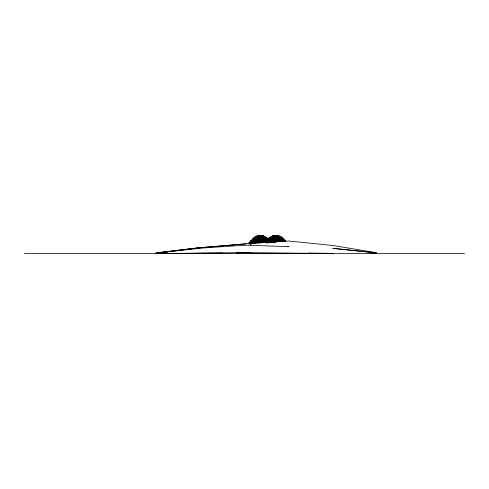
<?xml version="1.0" encoding="UTF-8"?>
<svg xmlns="http://www.w3.org/2000/svg" width="489" height="489" viewBox="0 0 489 489"><rect width="100%" height="100%" fill="white"/><g stroke="black" fill="none" stroke-linecap="round" stroke-linejoin="round"><path stroke-width="0.73" d="M252.734 238.987L252.77 239.433L252.293 239.433C253.161 237.837 252.679 243.033 252.776 243.583M255.955 236.945C255.307 236.163 256.939 236.163 256.291 236.945M258.73 235.936L258.724 235.49M259.482 235.777L259.952 235.777C259.928 234.818 259.201 235.551 259.47 236.163M262.33 235.936L262.318 235.49M264.702 236.81C264.781 235.863 263.974 236.578 264.268 237.202M268.296 239.433L268.247 238.987L268.278 239.433C268.675 238.779 267.349 238.821 267.807 239.433L268.345 239.433L268.357 238.987M270.649 237.52L270.637 237.073M271.389 237.202C271.004 236.444 272.19 235.906 271.805 236.945M274.243 235.936L274.231 235.49M283.809 239.433C284.262 238.803 282.905 238.821 283.382 239.433L283.858 239.433L283.871 238.987M285.026 240.643L285.02 240.191M251.664 240.319L251.095 240.643C250.637 239.757 252.544 240.49 251.004 240.319M254.91 243.174L255.234 243.174C256.12 236.053 253.718 235.649 254.641 243.051L254.054 243.314C255.032 240.582 253.235 235.264 253.485 240.288M255.258 237.196L254.69 237.52C254.231 236.639 256.132 237.367 254.598 237.196M256.328 236.364L256.364 236.81L255.888 236.81M257.569 241.921C257.581 241.266 257.911 234.353 257.153 236.401M258.852 235.612L258.284 235.936C257.825 235.056 259.726 235.784 258.186 235.612M259.952 235.777L259.971 235.325M261.248 235.453L260.68 235.777C260.227 234.891 262.128 235.625 260.588 235.453L260.729 235.777M262.446 235.612L261.878 235.936C261.426 235.056 263.327 235.784 261.786 235.612M263.07 236.658C263.699 233.858 263.858 240.582 263.559 241.169M264.683 236.945L264.769 236.364M266.04 237.196L265.472 237.52C265.014 236.639 266.921 237.367 265.38 237.196M267.11 237.947L266.67 238.394C267.575 236.804 267.025 241.994 267.092 242.532M267.177 240.319L266.609 240.643C266.15 239.757 268.051 240.49 266.511 240.319M269.476 238.394C269.977 237.764 268.504 237.764 269.005 238.394L269.476 238.394L269.488 242.544M270.772 237.196L270.203 237.52C269.745 236.639 271.646 237.367 270.105 237.196M271.835 236.364L271.872 236.81L271.401 236.81M273.168 235.942L272.599 236.266C272.141 235.386 274.042 236.114 272.501 235.942M274.366 235.612L273.797 235.936C273.339 235.056 275.24 235.784 273.699 235.612M274.983 236.163C275.729 233.29 275.662 240.851 275.478 241.425M276.762 235.453L276.193 235.777C275.735 234.891 277.642 235.625 276.102 235.453L276.187 237.666M277.96 235.612L277.391 235.936C276.933 235.056 278.84 235.784 277.3 235.612M279.03 235.82L278.589 236.266C279.482 234.677 278.974 239.879 279.072 240.417M280.27 240.961C280.662 240.356 280.295 234.494 279.781 237.202M281.554 237.196L280.986 237.52C280.527 236.639 282.428 237.367 280.894 237.196M282.624 237.947L282.184 238.394C281.725 237.648 283.278 237.874 282.587 238.528M285.148 240.319L284.58 240.643C284.121 239.757 286.022 240.49 284.482 240.319M250.02 242.703L249.61 242.703M276.902 240.576C276.004 240.998 276.768 239.127 276.994 240.343L276.456 240.343M277.618 241.108L277.318 241.028L278.107 241.224L278.064 239.598M279.298 240.081C279.818 239.347 278.437 239.145 278.968 239.958M280.503 240.081L280.173 239.854M281.737 241.224L281.737 240.123M282.935 241.554L282.862 239.928M284.097 241.12L283.687 241.12M256.969 241.523L256.859 237.801C257.434 237.11 255.93 237.147 256.554 237.801L256.481 238.125M264.158 238.125L264.048 237.801C264.635 237.098 263.119 237.153 263.742 237.801L263.602 238.125M265.356 238.834L265.24 237.996M267.752 240.356L267.666 239.775L267.752 240.619L266.554 239.396L265.998 239.396M272.483 238.125L272.373 237.801C272.948 237.11 271.444 237.147 272.067 237.801L271.927 238.125L272.544 238.125L272.397 237.287M274.415 237.33L277.287 237.373L277.159 236.566M280.869 238.834L280.753 237.996M281.658 238.815L282.153 238.944L282.129 239.659L281.951 238.815M284.482 241.022L284.353 241.407L284.347 240.894L285.05 240.875M254.084 239.659L254.194 239.329C253.62 238.638 255.124 238.681 254.5 239.329L254.641 239.659L254.017 239.659L254.164 238.815M255.282 238.834L255.392 238.51M267.263 241.578L267.318 240.894M281.45 239.469L277.972 237.538L278.094 236.731M250.215 244.072L251.456 241.389L250.606 244.072M250.441 243.766L251.108 241.78M250.564 244.035C249.934 242.324 253.204 240.087 252.978 239.567L251.499 241.432M250.833 243.766L252.128 241.046L255.723 238.149L258.119 237.024M250.111 242.581L250.05 243.828L250.081 242.703L249.567 242.703L249.622 243.681M275.796 240.998L275.741 242.098M276.994 240.454L276.939 241.554L276.994 240.576L276.456 240.576L276.481 241.7M278.149 240.246L277.654 240.123L278.192 240.246L278.192 241.224M279.347 240.081L278.852 239.958L279.39 240.081L279.335 241.065M280.594 241.065L280.594 239.958M281.743 240.246L281.297 240.246L281.377 239.598M282.942 240.576L282.446 240.454L282.477 241.7L282.446 240.576L282.99 240.576L282.99 241.554M284.188 240.998L283.644 241.12M252.287 239.824L252.33 238.987M260.753 235.777L260.674 237.666M262.428 241.59L262.428 236.328L261.811 236.328L262.428 236.071L261.811 236.071M265.399 237.654C266.346 237.006 264.457 240.026 265.399 241.67M266.664 238.785L266.707 237.947M267.795 241.328L267.844 238.987M268.993 238.785L269.072 238.394M272.666 236.266L272.587 238.161M277.935 241.817L277.935 236.328L277.318 236.328L277.935 236.071L277.318 236.071M278.583 236.658L278.626 235.82M281.456 237.758L280.912 237.654M283.375 239.824L283.418 238.987M253.443 243.333L253.443 240.619L252.825 240.619L252.96 240.288C252.312 239.61 253.95 239.61 253.302 240.288L253.375 243.333M255.655 237.996L255.771 238.834L255.698 238.51C256.346 237.831 254.708 237.831 255.356 238.51L255.215 238.834L255.839 238.834L255.839 242.232L254.482 242.55M256.597 237.287L256.413 238.125L257.037 238.125L256.89 237.287M258.229 237.568L258.094 237.244C258.742 236.566 257.104 236.566 257.752 237.244L257.611 237.568L259.378 237.373L259.451 236.694L259.366 237.409L257.611 237.312M261.377 237.079L261.389 236.566L261.205 237.409L261.823 237.409L261.676 236.566M263.504 241.297L262.99 240.967L263.045 236.859L261.364 236.468M266.053 239.934L266.566 239.934L263.027 238.216L264.219 238.125L264.042 237.287M265.282 238.51C265.93 237.831 264.292 237.831 264.94 238.51L264.8 238.834L265.417 238.834L264.94 238.51M266.536 242.532L266.639 238.944L266.144 238.815M267.679 240.288L267.336 240.288C266.572 239.408 269.573 239.408 268.816 240.288L268.889 241.976M270.148 239.659L270.014 239.329C270.661 238.65 269.023 238.65 269.671 239.329L269.531 239.659L270.148 239.659L270.148 242.373M271.212 238.51C271.86 237.831 270.221 237.831 270.869 238.51L270.729 238.834L271.346 238.834L270.869 238.51M273.742 237.568L273.608 237.244C274.256 236.566 272.618 236.566 273.265 237.244L271.413 238.412M272.648 237.825L274.885 237.373L274.965 236.694L274.94 240.802C274.188 239.543 275.551 235.013 274.995 236.01M277.275 240.802L277.19 236.566M278.596 236.505C279.17 235.527 277.74 239.702 278.534 240.967L278.559 236.859L276.878 236.468M280.313 238.834L280.93 238.834L280.955 238.125L280.46 237.996M258.809 237.409L258.956 236.566L262.238 236.633M263.437 236.963C265.57 237.599 261.059 236.199 263.131 236.963C264.201 237.024 261.786 236.163 262.544 237.244L262.404 237.568L258.296 237.538M267.275 241.407L267.752 241.474L267.135 241.474M278.418 237.403L276.719 237.409L276.866 236.566L276.89 237.079M251.132 240.191L251.163 240.771M253.528 237.947L253.968 238.394M254.726 237.073L254.714 237.52M255.924 236.364L255.936 236.81M257.122 235.82L257.562 236.266M258.32 235.49L258.308 235.936M259.518 235.325L259.549 235.906M261.915 235.49L261.945 236.071M263.113 235.82L263.143 236.401M264.751 236.81L264.274 236.81L264.311 236.364M265.509 237.073L265.539 237.654M266.646 240.191L266.676 240.771M269.042 237.947L269.054 238.394M270.24 237.073L270.228 237.52M271.432 236.364L271.468 236.945M272.63 235.82L272.648 236.266M273.828 235.49L273.822 236.071M275.026 235.325L275.062 235.906M277.428 235.49L277.459 236.071M280.264 236.81L279.787 236.81L279.824 236.364M281.022 237.073L281.01 237.52M282.22 237.947L282.251 238.528M284.616 240.191L284.604 240.771M251.022 244.035C250.197 239.702 252.44 239.677 251.639 244.035L251.578 240.771M252.061 240.894L252.177 241.731L251.627 241.731L251.762 241.407C251.114 240.729 252.752 240.729 252.104 241.407L252.177 243.773C251.358 242.501 252.923 238.724 252.3 239.671M253.418 240.288C252.263 238.901 254.665 238.198 253.498 238.632M255.814 238.705C256.01 233.785 257.11 240.912 256.37 242.465M255.68 241.841L257 241.523C256.279 240.258 257.636 235.49 257.092 236.505M256.878 241.297L258.198 240.967C257.452 239.702 258.846 235.172 258.29 236.175M257.569 240.967L259.396 240.802C258.675 233.155 261.004 235.313 260.026 241.425M260.613 237.666C259.451 236.279 261.859 235.582 260.686 236.01M263.009 241.169C262.245 239.91 263.65 235.515 263.082 236.505M264.28 237.049L264.745 237.049M265.478 237.758L266.022 237.911L266.022 241.67M266.676 238.632L267.22 238.528L266.597 238.528L267.22 238.785L267.22 241.04M266.536 241.028L267.092 240.771M267.734 239.567L267.691 243.094M268.932 240.288C267.77 238.901 270.179 238.198 269.011 238.632M269.06 239.952L269.488 239.952C270.405 239.451 270.521 236.841 270.209 237.758M271.328 242.465L271.328 236.945L271.884 237.202M272.483 241.523C271.768 240.258 273.155 235.49 272.605 236.505M272.471 241.297L273.791 240.967C273.021 239.702 274.347 235.172 273.797 236.175M276.12 239.922C275.258 238.65 276.835 235.081 276.199 236.01M279.794 237.049L280.331 236.945L279.714 236.945L280.331 237.202L280.331 240.961M282.11 241.04C281.285 237.825 283.522 237.813 282.728 241.04M283.388 239.671L283.926 239.567L283.308 239.567L283.926 239.824L283.926 241.328M252.171 241.566L251.627 241.474L252.245 241.474M258.18 237.886L255.943 238.369L253.974 239.952L254.573 239.396M255.765 238.669L255.215 238.577L255.839 238.577M259.359 237.244L258.809 237.147L259.427 237.147M271.279 238.669L270.729 238.577L271.346 238.577M274.402 237.257L274.879 237.147L274.323 237.147M254.696 237.758L255.172 237.654M255.894 237.049L256.37 236.945M258.767 236.071L258.767 241.59M259.488 236.01L259.885 235.777M262.361 236.071L262.361 241.59M264.757 236.945L264.8 241.554M265.955 237.654L265.955 241.67M270.686 237.654L270.686 242.422M271.407 237.049L271.884 236.945M274.28 236.071L274.28 241.59M277.874 236.071L277.874 241.59M281.468 237.654L281.468 240.166M282.19 238.632L282.666 238.528M253.363 240.466C253.039 240.001 253.027 241.413 251.578 242.196L251.108 242.238M254.561 239.5L254.683 237.654M258.155 237.416L257.159 237.354L259.311 236.859M269.017 239.995L272.544 237.868M273.669 237.416L272.673 237.354M257.037 237.868L258.18 237.538L258.051 236.731M264.219 237.868L258.834 237.831L254.335 239.879M266.615 239.396L265.454 239.145M268.412 239.567L268.351 242.079M268.95 240.356L268.388 240.582M270.191 237.654L270.191 239.414L269.586 239.586L270.686 239.078L273.192 242.287M279.732 237.868L282.019 238.993M280.93 238.577L280.393 238.681L280.796 238.51M249.353 243.773L251.034 241.621L249.39 243.773M249.708 243.644L250.973 242.031L249.745 243.644M249.806 243.834L251.077 242.263M252.165 240.991L253.467 239.372M267.312 239.61L268.834 239.61L267.923 240.13C266.371 241.211 266.853 241.193 267.165 242.752M255.802 242.752L257 241.78L267.012 241.78L272.428 237.477M251.621 242.238L252.776 240.991M251.089 240.771L251.108 242.587L251.621 242.587L256.982 238.406M267.19 241.694L267.819 241.034M267.984 242.697L267.104 241.621L267.66 241.652L270.729 239.121L273.687 237.538L273.565 236.731M267.135 242.238L268.29 240.991L258.883 241.224M267.135 242.587L269.531 240.343L273.125 238.216L272.611 238.216M252.978 239.567L258.119 236.67L257.507 236.963C256.144 236.768 257.104 237.685 255.331 238.149M253.565 239.127L254.524 238.638L252.935 239.958L253.326 239.958M254.176 238.601L255.857 238.125M254.806 238.21C257.642 236.78 255.472 237.795 255.68 237.758M251.676 241.694L252.19 241.694M252.874 240.582L253.546 239.952L254.586 239.934M256.004 237.513L256.572 237.079M254.702 239.121L255.784 239.133M251.749 242.208L253.742 240.368L253.742 243.565M255.27 238.779L256.982 238.057M257.202 236.963L259.311 236.511L258.4 236.633M256.468 238.057L258.18 237.538M258.925 236.511L261.713 236.511M258.901 237.33L258.993 236.566M266.505 238.993L263.718 237.122L265.875 238.253L264.781 238.125M263.699 238.015L265.894 239.078M264.916 237.801L265.307 237.801M264.897 238.736L264.855 239.133L265.368 239.133M265.484 238.253L267.703 239.958L265.484 238.608M266.114 238.638L267.073 239.127L266.725 239.084M267.251 240.698L268.272 240.166L267.251 241.046M267.923 240.13L272.391 237.079C273.534 236.639 271.511 237.379 270.845 238.149M269.121 239.084L270.668 238.253M269.683 238.601L271.371 238.125M271.517 237.513L270.845 237.801L272.08 237.079M267.232 242.208L268.033 241.407M270.784 238.779L271.291 238.779M273.278 236.633L274.787 236.468M272.489 238.057L271.982 238.057L273.687 237.538L273.681 240.967M273.907 236.633L277.752 236.633M274.439 236.511L277.226 236.511M278.076 236.633L278.559 236.859M277.972 237.538L278.577 237.825M278.644 236.963L279.622 237.122L278.033 236.67L278.95 236.963M280.191 237.905L279.231 237.122L281.389 238.253L280.289 238.125M280.429 237.801L280.82 237.801M280.937 239.121L281.45 239.121L283.528 241.762M281.627 238.638L284.415 241.046M283.394 240.166L285.038 241.432M284.023 240.698L284.415 240.698M255.117 242.55L254.091 243.424M254.604 243.314L255.117 242.807L261.102 242.807M252.367 240.521L253.956 239.127M267.379 239.775L267.367 240.288M268.382 239.903L268.333 240.619L268.95 240.619L268.95 241.976M274.506 236.566L274.494 237.079M279.158 237.416L279.757 237.416L279.732 241.523M253.345 240.539L254.017 239.995M270.032 238.638L269.078 239.482L269.47 239.482M252.41 240.13L251.737 240.698L252.128 240.698M268.632 240.857L269.824 239.879M255.723 237.801L254.133 238.993M252.917 240.539L252.306 241.034L251.022 241.028M256.315 241.841L255.172 242.232M255.289 242.807L256.315 242.098M256.169 242.752L256.676 242.361M271.908 241.841L271.285 242.232M271.395 242.489L271.908 242.098M271.603 242.489L273.1 241.554L279.133 241.224L273.773 241.224L272.287 242.361L272.801 242.043M268.797 239.567L269.47 239.127L268.449 239.958L268.834 239.958M274.806 237.079L274.47 236.566M254.543 239.543L256.37 238.369M269.622 239.543L270.252 239.078M257.685 241.554L258.198 241.224L267.11 241.224M257.685 241.817L258.198 241.487M258.051 241.817L258.565 241.487M273.999 241.224L273.485 241.817L273.999 241.487M254.94 242.691L256.138 241.982L256.138 238.785M255.9 238.412L256.505 238.015M255.857 241.841L257.514 241.297M273.1 241.297L271.273 241.841M269.647 238.993L270.276 238.608M251.309 241.597L250.765 241.597L250.894 241.181M252.018 240.515L251.963 240.888L252.018 240.515L252.758 240.521M249.622 242.098L250.111 242.471L249.567 242.471M248.858 243.51L248.461 243.094L248.369 243.51L248.913 243.51M274.598 241.597L274.06 241.597L274.188 241.181M272.99 242.055L272.917 242.471M277.654 240.013L278.192 240.013L277.783 239.598M278.981 239.439L279.298 239.439M280.179 239.439L280.539 239.854L280.05 239.854L280.466 239.439M282.446 240.343L282.446 239.977L282.99 239.977L282.99 240.343L282.135 240.343M284.971 241.181L285.258 241.181M273.021 236.963L273.589 236.633M249.659 242.703L249.659 242.055M248.461 243.094L248.913 243.143M281.34 239.598L281.792 240.013L281.248 240.013M282.569 240.343L282.538 239.928M271.322 238.925L272.819 238.241L272.825 241.438M271.322 242.122L271.627 241.982M257 241.78L266.658 241.554M273.84 240.967L274.353 240.802M274.989 240.802L273.125 240.967M273.84 241.224L274.353 241.065M275.197 241.065L274.598 241.224M258.357 237.024L262.281 237.024M258.296 237.886L262.342 237.886M259.378 237.721L257.569 237.825M274.824 236.859L273.241 237.024M258.834 241.028L258.534 241.108L258.534 237.911M272.043 237.477L273.058 237.354L273.626 236.67M156.48 252.96L199.964 247.642L245.979 243.938M199.964 247.642L156.217 252.911L163.717 252.245M157.525 252.923L201.279 247.685L245.026 243.791L288.51 241.004L332.257 245.411L376.004 252.617M158.051 252.923L201.798 248.07L245.545 245.197L289.036 246.645L287.526 246.694M155.954 253.051L158.974 252.776M161.236 252.568L163.497 252.361M165.215 252.11L168.216 251.841M222.073 253.057L181.34 253.436M236.401 252.874L250.735 252.789M158.314 253.565L245.808 252.587L333.309 253.565M155.691 253.565L159.463 253.546M259.384 235.453L260.05 235.453M274.897 235.453L275.564 235.453M274.989 235.777L275.466 235.777L275.429 235.325M256.988 235.942L257.654 235.942M262.984 235.942L263.644 235.942M278.498 235.942L279.158 235.942M259.408 236.163L259.946 236.01M260.613 236.163L261.23 236.163L261.23 241.425M274.922 236.163L275.539 236.163L275.539 241.425M276.12 236.163L276.664 236.01M263.076 236.266L263.553 236.266L263.516 235.82M258.21 236.328L258.828 236.328L258.828 241.59M273.724 236.328L274.341 236.328L274.341 241.59M255.79 236.487L256.456 236.487M264.182 236.487L264.842 236.487M271.303 236.487L271.97 236.487M279.696 236.487L280.356 236.487M257.012 236.658L257.63 236.658L257.63 241.921M263.009 236.658L263.626 236.658L263.626 241.169M272.526 236.658L273.143 236.658L273.143 241.921M278.516 236.658L279.133 236.658L279.133 240.417M258.791 236.694L259.457 236.755L259.439 237.397M261.187 236.694L261.847 236.694M274.298 236.694L274.965 236.694M277.361 236.694L276.688 236.755L280.099 241.065M257.593 236.859L258.253 236.859M262.385 236.859L263.045 236.859M273.106 236.859L273.767 236.859M274.439 236.859L277.795 237.024M258.223 236.914L258.229 240.967M261.823 236.914L261.823 240.802L258.767 240.802M274.292 236.914L277.697 241.224M277.886 236.914L281.261 241.224M258.95 237.079L259.292 237.079M261.346 237.079L261.688 237.079M276.853 237.079L277.202 237.079M255.814 237.202L256.432 237.202L256.432 242.465M271.328 237.202L271.945 237.202L271.884 242.465M257.752 237.244L258.094 237.244M262.544 237.244L262.886 237.244M273.131 237.244L276.499 241.554M273.265 237.244L273.608 237.244M278.4 237.244L277.917 237.568L280.753 241.224M279.085 237.244L282.495 241.554M264.109 237.477L262.477 237.403M277.917 237.312L279.622 237.477M256.395 237.416L257.055 237.416M261.872 237.495L262.929 237.495L264.696 238.369M263.583 237.416L264.243 237.416M271.908 237.416L272.569 237.416M262.844 236.731L262.96 237.568L262.3 237.495M264.677 237.55L263.76 237.079M277.385 237.495L278.534 237.568L278.357 236.731M280.191 237.55L279.274 237.079M256.554 237.801L256.896 237.801M263.742 237.801L264.084 237.801M272.067 237.801L272.41 237.801M280.319 237.788L283.272 241.56M254.616 237.911L255.16 237.758M255.961 237.905L257.061 237.892M264.677 237.905L263.027 237.868L264.738 238.76M270.13 237.911L270.747 237.911L270.747 241.67M271.474 237.905L277.856 237.886M279.671 241.523C281.151 236.621 279.421 238.222 275.221 237.746L275.221 240.307M253.4 238.07L254.06 238.07M266.578 238.07L267.238 238.07M268.907 238.07L269.573 238.07M272.018 238.015L272.452 238.015M282.092 238.07L282.752 238.07M263.657 238.406L264.17 238.406M271.45 238.369L271.927 238.412M271.982 238.406L272.489 238.406M255.356 238.51L255.698 238.51M270.698 238.498L273.687 242.269M280.319 238.436L282.74 241.578M281.481 238.498L284.011 241.731M265.875 238.608L264.8 238.577L265.368 238.779M280.313 238.577L281.389 238.608M253.418 238.785L253.962 238.632M255.9 238.76L256.413 238.76M268.932 238.785L269.549 238.785L269.549 242.544M271.413 238.76L271.927 238.76M280.228 238.76L279.17 238.406L280.185 238.369L282.605 239.952M280.411 238.736L280.882 238.779L280.93 240.875M282.11 238.785L282.654 238.632M253.999 238.944L254.659 238.944M266.639 238.944L265.973 238.944L266.481 239.329M269.512 238.944L270.172 238.944M252.202 239.109L252.862 239.109M267.709 239.109L268.437 239.109M283.29 239.109L283.95 239.109M280.368 239.133L280.882 239.133M254.158 239.329L254.5 239.329M269.671 239.329L270.014 239.329M254.084 239.396L254.641 239.396M270.148 239.396L269.5 239.372L271.646 242.067M282.679 239.372L284.402 241.529M253.565 239.482L253.956 239.482M265.423 239.469L267.073 239.482M282.581 239.482L281.627 238.993M282.868 239.567L283.779 240.166M265.998 239.659L266.615 239.659L266.438 238.815M267.813 239.671L268.339 239.671M252.22 239.824L252.837 239.824L252.837 243.583M282.856 239.775C283.596 239.61 283.137 240.826 283.149 239.775M252.801 239.903L253.461 239.903M266.664 239.952L267.838 239.903M268.314 239.903L268.974 239.903M269.586 239.934L270.093 239.934M278.852 239.854L279.39 239.854M269.537 240.02L271.138 242.11L269.488 239.952M276.456 239.977L276.994 239.977L276.915 240.454M282.446 239.977L282.99 239.977M280.594 240.081L280.05 240.081L280.105 241.205M253.504 240.343L254.017 240.343M269.531 240.343L268.406 240.454M268.302 240.411L270.026 242.568M283.235 240.539L283.84 241.034L283.913 240.411M275.741 240.888L275.796 240.515L275.258 240.515L275.796 240.888M283.394 240.521L284.188 240.515L284.066 240.888M274.323 240.802L277.899 240.967M251.101 240.875L251.566 240.875M252.874 240.93L253.388 240.93M261.676 240.967L263.021 240.967M266.615 240.875L267.08 240.875M267.281 240.894L267.776 241.022L267.752 241.731L267.135 241.731M277.263 240.967L278.07 240.967M284.188 240.888L283.644 240.888L283.644 240.515L283.736 241.12M268.302 241.059L269.158 242.104M274.989 241.065L281.536 241.065L278.644 241.321M275.35 241.12L275.796 241.12M250.765 241.224L251.309 241.224M279.531 241.224L282.728 241.487M262.874 241.297L263.681 241.297M271.927 241.523L272.593 241.523M281.047 241.487L283.926 241.554M251.499 241.78L250.808 241.829L250.82 241.224M250.765 241.829L251.303 241.829M273.229 241.817L274.739 241.817M251.676 242.043L252.19 242.043M267.19 242.043L267.703 242.043M273.272 242.055L273.345 242.471L273.308 242.055L272.862 242.471M249.567 242.098L250.111 242.098L250.026 242.581M255.753 242.098L266.957 242.098M271.273 242.098L275.808 242.098M255.802 242.489L267.025 242.489M248.907 243.742L248.369 243.742L248.791 243.51M248.626 243.681L250.142 243.681M24.45 253.565L464.55 253.565M250.564 253.675L256.297 253.675M257.275 253.644L258.65 253.644M260.863 253.644L262.238 253.644M263.308 253.675L272.825 253.675M273.919 253.644L275.27 253.644M277.514 253.644L278.864 253.644M279.867 253.675L285.57 253.675M370.662 253.546L374.433 253.565M308.058 253.057L329.176 253.326M376.267 252.923L332.783 248.32L376.53 252.923M263.088 237.354L264.286 237.905M261.835 237.831L263.327 238.235L263.327 241.438M261.835 241.028L262.128 241.108L262.128 237.911M276.835 236.859L278.993 237.354M261.322 236.859L263.479 237.354M262.306 240.967L261.792 240.802L261.646 236.566M261.792 241.065L262.306 241.224M279.8 237.55L280.472 237.758M278.822 238.241L280.014 238.785L280.014 241.34M263.333 238.241L264.525 238.785L264.525 241.34M278.033 237.024L279.8 237.905M279.054 237.868L278.486 237.538M252.373 240.472L252.507 240.888M281.346 238.21L281.976 238.601M265.833 238.21L266.462 238.601M279.213 238.015L279.775 238.369M280.319 238.925L281.212 239.494M264.836 238.925L266.921 240.368M282.08 239.934L282.648 240.343M266.053 239.586L267.764 240.93M282.544 239.084L283.174 239.567M267.031 239.084L267.66 239.567M280.429 238.149L280.998 238.608M281.817 239.879L282.41 240.368M279.555 237.287L279.732 238.125M271.169 237.996L271.285 238.834M269.971 238.815L270.087 242.373M268.773 239.775L268.95 240.619M267.575 240.894L267.691 241.731M254.457 238.815L254.573 239.659M253.259 239.775L253.443 240.619M277.813 237.495L277.287 237.373M274.849 237.33L273.125 237.312M255.784 238.779L255.215 239.121M283.877 240.411L284.757 241.493M281.988 241.554L279.121 237.892L281.951 241.554M276.688 237.397L279.555 241.065M278.394 241.065L275.527 237.397L278.351 241.065M274.292 237.562L277.159 241.224M273.094 237.892L275.998 241.554M274.8 242.098L271.933 238.436L274.763 242.098M268.412 239.824L268.32 239.433M281.426 237.073L281.438 237.654M280.228 236.364L280.191 236.945M277.831 235.49L277.801 236.071M276.633 235.325L276.719 240.802M273.033 235.82L273.082 241.921M269.445 237.947L269.408 238.528M265.912 237.073L265.924 237.654M267.049 240.191L267.012 240.771M261.12 235.325L261.163 241.425M257.526 235.82L257.489 236.401M255.13 237.073L255.093 237.654M253.932 237.947L253.895 238.528M251.535 240.191L251.548 240.771M274.103 241.829L274.555 241.829L274.543 241.224M266.047 238.944L266.169 239.329M274.152 241.829L274.115 241.224M267.165 243.106L266.97 241.389L267.599 240.655L267.012 241.78M266.664 241.389L266.774 243.106M281.792 241.224L281.792 240.246L281.248 240.246L281.248 241.37M281.737 239.647L281.67 240.123M278.816 238.876L278.877 241.205M277.709 239.647L277.679 241.37L277.618 237.911M276.419 237.746L276.419 240.943M275.68 240.888L275.71 241.321M275.258 241.12L275.313 242.238M270.429 240.771L270.429 242.049M269.231 240.368L269.231 242.287M268.29 239.824L268.29 242.831M266.652 239.372L266.621 242.587M265.723 239.494L265.723 241.413M264.256 237.788L264.237 238.436M264.219 237.788L264.219 241.523M260.93 237.746L260.93 240.943M251.352 242.611L251.352 243.889M261.756 237.244L261.205 237.147L261.756 237.244M277.269 237.244L276.719 237.147L277.269 237.244M275.527 236.755L278.858 241.065L275.527 236.755M271.933 237.788L275.264 242.098L271.933 237.788"/></g></svg>
